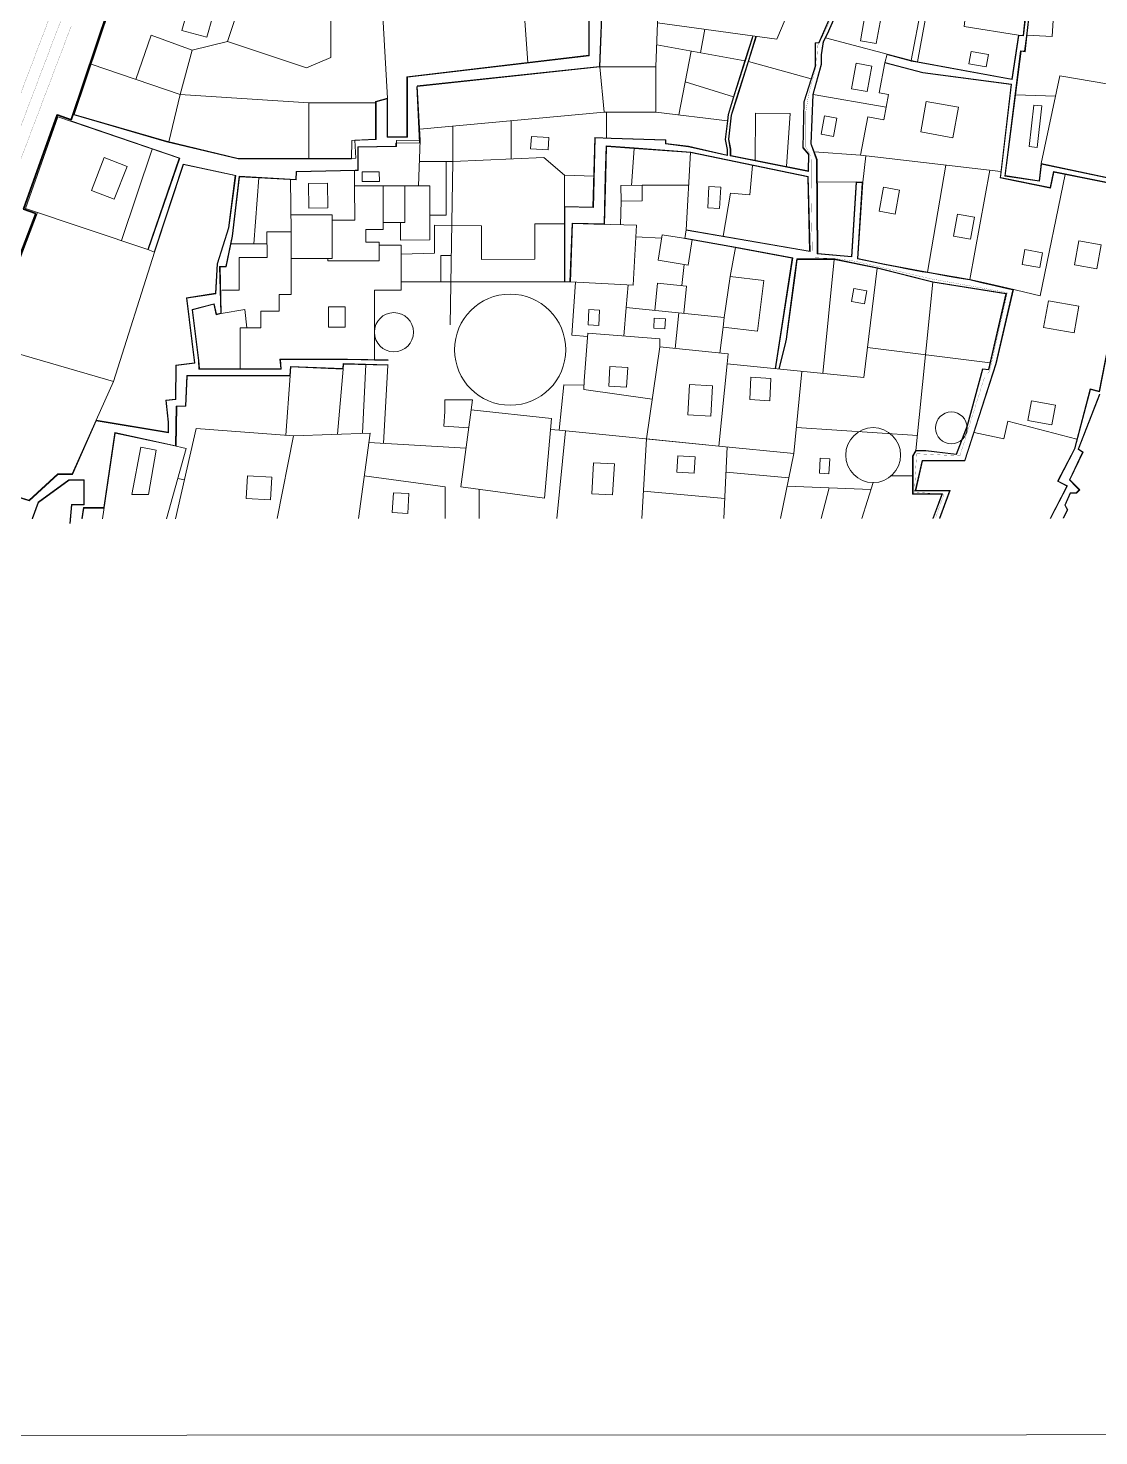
# Model space of a CAD drawing. Header units: millimetres. Extents: x 4203764 to 12476749, y 34048 to 3000914.
# Drawn here: x 11328355 to 11487697, y 1729084 to 1938705 of the extents above; entities that cross this region are included whole.
import ezdxf

# ---------------------------------------------------------------- set-up
doc = ezdxf.new("R2010")
doc.units = ezdxf.units.MM
doc.header["$MEASUREMENT"] = 0
for name, color, linetype, lineweight in [('2', 240, 'Continuous', 25), ('4', 1, 'Continuous', 35), ('building property', 253, 'Continuous', 15), ('FORMAT', 250, 'Continuous', 0), ('open space', 94, 'Continuous', 5), ('road netwrk', 1, 'Continuous', 35), ('streets', 254, 'Continuous', 9)]:
    doc.layers.add(name, color=color, linetype=linetype, lineweight=lineweight)

# ---------------------------------------------------------------- blocks, each defined once
blk = doc.blocks.new('EEEEEEEEE')
at = {"layer": 'FORMAT'}
blk.add_lwpolyline([(11101940, 671029), (12476749, 671572), (12476365, 1642602), (11101557, 1642059)], close=True, dxfattribs=at)

msp = doc.modelspace()

# ---------------------------------------------------------------- linework, layer by layer
at = {"layer": '2', "const_width": 23.31871}
for points in [[(11325861.69691, 2224275.72277), (11329815.64099, 2232671.9463), (11333554.61468, 2239845.26027), (11344907.50785, 2265191.15632), (11348906.49452, 2275003.1163), (11364601.20389, 2267799.68568), (11376598.18047, 2260576.56586), (11401575.62533, 2252766.47094), (11413485.82599, 2250948.54582), (11454173.30903, 2244682.48463), (11474850.58851, 2241732.01066), (11478700.47872, 2240985.39495), (11469436.26355, 2214954.17172), (11459276.46717, 2199611.39779), (11438902.45006, 2160677.57877), (11409235.0431, 2107087.82426), (11406354.28232, 2098756.38548), (11379397.00743, 2055194.93296), (11378089.5985, 2050244.66744), (11359581.53189, 2016696.39791), (11345991.60376, 1982566.97521), (11331505.81311, 1940216.73992), (11317216.34118, 1902504.60278)], [(11448329.8523, 1941274.08933), (11447007.14173, 1938351.88802), (11446286.74136, 1936902.52462), (11445833.84809, 1936062.52145), (11445687.71391, 1933329.54482), (11444514.01185, 1928823.72682), (11444090.86837, 1926296.93843), (11444097.94726, 1920991.90087), (11444871.12615, 1919628.40106), (11444902.49124, 1913803.31666), (11445063.38353, 1904530.87559), (11448472.7267, 1904391.21789), (11451439.27734, 1903993.72572), (11462757.519, 1901367.00503), (11474088.7957, 1899323.20758), (11471447.19865, 1887590.55232), (11470717.50349, 1886837.78376), (11467022.75739, 1875011.62725), (11460571.82519, 1875331.30432), (11460253.61261, 1869592.90801), (11464644.32209, 1869319.52536), (11463403.07151, 1865775.63581)], [(11334773.44344, 1939039.18417), (11320490.78164, 1901345.02001)]]:
    msp.add_lwpolyline(points, dxfattribs=at)
at = {"layer": '4', "const_width": 23.31871}
msp.add_lwpolyline([(11481294.00148, 2243093.91698), (11471001.10319, 2214172.22983), (11460773.56777, 2198727.16007), (11440431.50525, 2159854.40481), (11410827.02353, 2106378.31538), (11407932.35347, 2098006.64963), (11381009.78312, 2054501.2777), (11379713.66964, 2049593.78034), (11361154.51518, 2015952.90746), (11347620.71037, 1981964.43153), (11333139.62828, 1939627.96205), (11318853.56141, 1901924.81139), (11306890.0104, 1865642.43473)], dxfattribs=at)
at = {"layer": 'building property'}
for p, q in [((11456181.45486, 1934820.62737), (11455846.60963, 1933549.81832)), ((11459776.10286, 1933865.17145), (11460723.64656, 1933690.83477)), ((11474640.92158, 1930328.83588), (11473049.02182, 1916655.75648)), ((11391160.56706, 1894546.91037), (11391552.05519, 1918869.0314)), ((11391552.05519, 1918869.0314), (11405114.45717, 1919446.4636)), ((11405114.45717, 1919446.4636), (11408161.09235, 1916793.45256)), ((11478824.0214, 1915983.3973), (11479121.73554, 1918540.51123)), ((11479121.73554, 1918540.51123), (11497844.61267, 1914573.71498)), ((11408161.09235, 1916793.45256), (11408167.36012, 1900932.65878)), ((11329756.68087, 1911247.1608), (11316214.71296, 1875780.27432)), ((11341029.4212, 1886066.09328), (11347173.04329, 1905342.42789)), ((11409048.16501, 1900933.00685), (11391263.24435, 1900925.97872)), ((11487828.36155, 1884135.79102), (11484691.56513, 1876030.60361)), ((11334893.83819, 1872315.31608), (11338461.68216, 1880311.39851)), ((11338461.68216, 1880311.39851), (11349198.03857, 1878528.88962)), ((11341280.25942, 1878417.15124), (11339423.86963, 1865655.29125)), ((11349741.77992, 1876588.21057), (11341280.25942, 1878417.15124)), ((11485351.38016, 1875583.88797), (11483398.25416, 1871439.1061)), ((11484691.56513, 1876030.60361), (11485351.38016, 1875583.88797)), ((11328502.12476, 1868401.71985), (11332762.74765, 1872314.47393)), ((11332762.74765, 1872314.47393), (11334893.83819, 1872315.31608)), ((11317557.39148, 1871733.30538), (11328502.12476, 1868401.71985)), ((11483398.25416, 1871439.1061), (11484333.60245, 1870505.82156)), ((11484333.60245, 1870505.82156), (11484877.12837, 1869963.49488)), ((11484877.12837, 1869963.49488), (11484360.03995, 1869445.26303)), ((11483474.85307, 1869444.91323), (11482692.21576, 1867653.76035)), ((11484360.03995, 1869445.26303), (11483474.85307, 1869444.91323)), ((11482692.21576, 1867653.76035), (11483071.5166, 1866997.82827))]:
    msp.add_line(p, q, dxfattribs=at)
for points in [[(11349708.41399, 1968992.57364), (11335213.97267, 1925829.02272), (11348951.54975, 1921860.64734), (11359613.7405, 1919315.03264), (11364609.71693, 1919317.00692), (11377099.65801, 1919321.94261), (11376970.81414, 1922022.57128), (11380067.95491, 1922170.33228), (11380065.73488, 1927788.1747), (11381845.12892, 1928285.80914), (11381847.40685, 1922521.42966), (11384733.67107, 1922522.57024), (11384730.13635, 1931467.30068), (11411800.05567, 1934658.34945), (11411797.0708, 1942211.67751)], [(11432908.9601, 1920664.64721), (11432909.32443, 1919742.71563), (11444450.71284, 1917442.43468), (11444474.09052, 1919905.61335), (11443622.4363, 1920897.02558), (11443800.67949, 1927731.9837), (11444889.51541, 1931168.065), (11445489.39356, 1933038.51604), (11445488.01437, 1936528.60099), (11446048.97062, 1936569.74517), (11450917.10076, 1947855.76761), (11451288.35664, 1947839.11633), (11457301.31237, 1962142.03437), (11457006.11626, 1962266.135), (11459176.49989, 1968181.62277)], [(11460855.92622, 1967861.08561), (11466459.03671, 1967665.78309), (11466223.68193, 1966393.86876), (11469808.87477, 1965924.24336), (11469904.6505, 1966655.41011), (11479573.72203, 1964844.69396), (11478197.83109, 1958120.23283), (11477446.46504, 1958119.93591), (11477383.41727, 1951175.23153), (11477243.8663, 1949567.74436), (11475876.32388, 1940539.54838), (11476753.90087, 1940468.55671), (11476446.91822, 1937606.55369), (11475754.21637, 1937680.85391), (11474733.33262, 1931120.22997), (11460724.89397, 1933697.61463)], [(11478824.0214, 1915983.3973), (11473781.61408, 1916747.0297), (11476114.16233, 1935270.35384), (11476711.63154, 1935195.11757), (11476981.20884, 1937518.74684), (11478393.79277, 1949600.09252), (11477964.94689, 1949732.16204), (11477963.26328, 1953992.58513), (11478289.36313, 1953965.50923), (11478601.60951, 1957726.17801), (11479246.43581, 1957726.43283), (11480371.63937, 1964621.80922), (11490134.69873, 1962368.65055)], [(11402713.49066, 1933587.20949), (11400545.45661, 1964027.34998), (11390029.89066, 1963585.65619), (11390260.36463, 1958098.67801), (11386417.27125, 1958097.15932), (11386418.7771, 1954286.55151), (11390581.30107, 1954178.81231), (11390582.56649, 1950976.64125)], [(11381845.12892, 1928285.80914), (11380068.34457, 1959635.22576)], [(11423601.5234, 1950878.15324), (11443179.90164, 1948306.48036), (11442675.10724, 1943921.21901), (11439753.85849, 1937088.84954), (11422030.93282, 1939513.80125), (11422138.58961, 1941184.15751)], [(11463952.40653, 1951239.58745), (11460724.89397, 1933697.61463)], [(11487642.47313, 1948809.25213), (11487645.83878, 1940292.36788), (11480927.05911, 1940664.44296), (11480750.42239, 1937474.80922), (11477000.35319, 1937682.48194)], [(11358005.49359, 1936705.77891), (11358801.80828, 1939099.436), (11361427.42297, 1946991.8199)], [(11380949.25053, 1944092.60344), (11373412.46737, 1944089.62511), (11373416.31602, 1934350.49733), (11369757.71987, 1932796.08338), (11358005.49359, 1936705.77891), (11352742.76052, 1935407.74514), (11350963.10011, 1928824.15898)], [(11413821.7651, 1942975.52677), (11413443.66575, 1932940.42832), (11386271.24442, 1930037.09977)], [(11461306.42161, 1941946.55322), (11459776.10286, 1933865.17145), (11447025.94929, 1937254.15688)], [(11462204.27872, 1941738.27338), (11467881.20072, 1941180.79986), (11467661.08536, 1938939.29838), (11475754.07824, 1937679.96618)], [(11422030.93282, 1939513.80125), (11421767.47471, 1932943.71767), (11413443.66575, 1932940.42832)], [(11448415.35293, 1940306.76225), (11447306.32675, 1937833.58332), (11446745.57184, 1936674.73044), (11446416.71196, 1934723.07148), (11446417.26945, 1933312.32087), (11445203.3747, 1928824.68815), (11444889.60932, 1921487.17081), (11445757.39003, 1919124.70826), (11445856.91873, 1905169.71811), (11450892.73175, 1904718.35561), (11451580.91783, 1915810.57815), (11452551.85101, 1915750.33931), (11451848.6844, 1904416.65972), (11455282.99718, 1903653.30572)], [(11352742.76052, 1935407.74514), (11346647.04555, 1937662.84262), (11344394.44901, 1931067.71098)], [(11436187.72138, 1937576.78875), (11435032.94182, 1933905.29881), (11433338.6555, 1928472.70997), (11432523.98812, 1925835.95014), (11432413.42899, 1924913.28648), (11432081.31347, 1922141.63907), (11432373.57832, 1920613.79339), (11432373.89759, 1919805.86936), (11426640.22673, 1921111.9338), (11423259.49914, 1921529.6671), (11423259.28227, 1922078.46593), (11415105.53587, 1922337.12664), (11412674.67609, 1922421.28387), (11412414.39696, 1912038.59944), (11408162.92923, 1912145.17769)], [(11429068.31723, 1938550.9062), (11428429.32956, 1935040.20281)], [(11432908.9601, 1920664.64721), (11432622.80917, 1922160.53175), (11433049.82569, 1925724.16896), (11434650.15083, 1930903.7958), (11436725.82416, 1937503.16246)], [(11436725.82416, 1937503.16246), (11435543.87063, 1933745.27598), (11433849.98826, 1928313.98238), (11433049.82569, 1925724.16896), (11432945.02801, 1924849.58708), (11432622.80917, 1922160.53175), (11432908.9601, 1920664.64721), (11432909.32443, 1919742.71563)], [(11421899.20377, 1936228.75946), (11435013.16037, 1933841.87124)], [(11427049.38904, 1935291.36757), (11425176.79366, 1925780.42381)], [(11337736.74395, 1933341.67976), (11350963.10011, 1928824.15898)], [(11413443.66575, 1932940.42832), (11414090.29629, 1926185.59425), (11386629.43823, 1923638.1861)], [(11414090.29629, 1926185.59425), (11421770.14415, 1926188.62912), (11421767.47471, 1932943.71767)], [(11444889.51541, 1931168.065), (11435543.87063, 1933745.27598)], [(11455843.99542, 1933550.50714), (11455004.35084, 1929096.32108), (11456410.96966, 1928831.1638), (11455697.64388, 1925047.07966), (11453306.61626, 1925497.80474), (11452231.92528, 1919796.73351), (11473131.42055, 1917363.49221)], [(11455843.99542, 1933550.50714), (11461503.49264, 1932059.2873), (11474640.92158, 1930328.83588)], [(11426147.38603, 1930710.07897), (11433343.06925, 1928486.86229)], [(11479121.73554, 1918540.51123), (11481890.8247, 1931609.7141), (11493857.64773, 1929579.30087), (11493158.34442, 1925827.34378), (11495278.56763, 1925432.16892), (11493186.94517, 1915560.38918)], [(11350963.10011, 1928824.15898), (11349281.7298, 1921781.81634)], [(11350963.10011, 1928824.15898), (11370121.76907, 1927566.88768), (11370125.02834, 1919319.18642)], [(11357826.60673, 1903165.53763), (11358766.58552, 1907704.5348), (11359786.73435, 1916577.74518), (11368228.17164, 1916113.06922), (11368294.63317, 1917320.42853), (11377026.78058, 1917500.7158), (11377462.13364, 1917509.70427), (11377460.76446, 1920974.46163), (11383158.65896, 1921077.60101), (11383158.30467, 1921974.13608), (11386718.54178, 1922046.40547), (11386271.24442, 1930037.09977)], [(11445203.3747, 1928824.68815), (11456054.30677, 1926939.12173)], [(11475297.40797, 1928784.3119), (11481244.00134, 1928556.9176)], [(11370121.76907, 1927566.88768), (11380065.82078, 1927570.81731)], [(11332786.4919, 1925515.78538), (11350830.37942, 1919323.87024), (11346167.47445, 1905735.67807), (11327942.04409, 1911856.59747), (11332786.4919, 1925515.78538)], [(11400234.74439, 1919238.70517), (11400232.50717, 1924900.07561)], [(11414414.02369, 1922361.06703), (11414412.51229, 1926185.72158)], [(11421770.14415, 1926188.62912), (11432413.42899, 1924913.28648)], [(11436566.02086, 1919013.90997), (11436612.07187, 1926054.18443), (11441775.9553, 1926020.40705), (11441204.18983, 1918089.48985)], [(11391552.05519, 1918869.0314), (11391549.99017, 1924094.6414)], [(11346804.40494, 1920705.418), (11342221.91933, 1907060.77297)], [(11386718.54178, 1922046.40547), (11386427.87904, 1915231.95362)], [(11444372.58101, 1916547.91229), (11426959.98554, 1920190.06723), (11418541.07658, 1920800.95257), (11414414.52188, 1921100.37994), (11414302.69375, 1916639.49135), (11414123.2963, 1909483.22359), (11409360.89174, 1909602.61029), (11409048.16501, 1900933.00685)], [(11414123.2963, 1909483.22359), (11414414.52188, 1921100.37994), (11426959.98554, 1920190.06723)], [(11418141.60972, 1915295.70476), (11418541.07658, 1920800.95257)], [(11426949.50962, 1920192.25845), (11426280.39231, 1908678.92496), (11444652.04351, 1905514.4751), (11444372.58101, 1916547.91229), (11426949.50962, 1920192.25845)], [(11452231.92528, 1919796.73351), (11445323.49967, 1920305.93954)], [(11346167.47445, 1905735.67807), (11347173.04329, 1905342.42789), (11351478.3672, 1918397.66672), (11359174.0908, 1916740.54063), (11358168.26637, 1908967.58461), (11356486.23447, 1903622.61832), (11356213.52183, 1899216.80331), (11351903.44642, 1898540.89375), (11353098.4786, 1888887.85184), (11350340.55768, 1888543.46914), (11350286.77029, 1883456.60546), (11348837.89666, 1883295.70127), (11349198.73091, 1880046.54258), (11349199.33125, 1878527.36524), (11338462.42423, 1880309.96554), (11334905.01583, 1872323.26413), (11332786.53325, 1872313.19068)], [(11391552.05519, 1918869.0314), (11386582.93073, 1918867.06774)], [(11390557.26093, 1918868.63829), (11390559.85734, 1912298.34289), (11390560.41923, 1910876.44999), (11388113.47323, 1910875.48302)], [(11436145.48202, 1918268.75679), (11435751.23373, 1913885.81179), (11432879.87053, 1914144.09247), (11431775.48262, 1907732.41571)], [(11452553.73164, 1915780.65132), (11453010.75043, 1919706.05814)], [(11455282.99718, 1903653.30572), (11461635.32235, 1902454.66818), (11462186.49366, 1902359.47024), (11464940.35719, 1918317.14364)], [(11362662.89611, 1916419.42105), (11361930.59096, 1906582.02966)], [(11367503.68537, 1908373.35101), (11367382.307, 1916159.63155)], [(11376945.32664, 1915228.20637), (11376944.42927, 1917499.01554)], [(11408161.09235, 1916793.45256), (11412530.84826, 1916683.909)], [(11426300.72422, 1908675.42286), (11444652.04351, 1905514.4751), (11444372.58101, 1916547.91229)], [(11462186.49366, 1902359.47024), (11468516.22673, 1901266.20292), (11471453.17526, 1917558.88333)], [(11473049.02182, 1916655.75648), (11473019.33114, 1916400.73854)], [(11473720.18903, 1916259.23865), (11473019.33114, 1916400.73854)], [(11480464.42512, 1865711.02674), (11482956.98651, 1870513.7015), (11481555.51962, 1871241.05499), (11484057.18394, 1876061.26932), (11486411.3219, 1884978.5814), (11487753.80571, 1884624.17056), (11490782.37707, 1900130.61457), (11491409.36018, 1899993.92814), (11492707.38494, 1904108.77717), (11491822.33726, 1904550.23833), (11494395.57188, 1914558.53182), (11480998.73854, 1917263.28904), (11480518.89857, 1914886.61138), (11473720.18903, 1916259.23865)], [(11478978.44233, 1898839.94706), (11482710.17614, 1916917.75789)], [(11373610.93023, 1910102.27126), (11376947.35175, 1910103.58973), (11376945.32664, 1915228.20637), (11381191.10621, 1915229.88419), (11381193.68495, 1908704.29416), (11378609.29481, 1908703.27288), (11378610.03784, 1906823.01888), (11380603.71269, 1906823.80673), (11380604.80901, 1904049.52524), (11372939.63751, 1904046.49617), (11372939.50096, 1904392.03802)], [(11381191.10621, 1915229.88419), (11386427.87904, 1915231.95362)], [(11381193.26318, 1909771.58331), (11384424.26367, 1909772.86012), (11384422.10669, 1915231.161)], [(11386427.91601, 1915232.82037), (11388111.75106, 1915233.48578), (11388114.94197, 1907158.77885), (11383748.84427, 1907157.05349), (11383747.81068, 1909772.5928)], [(11419717.33458, 1915318.95702), (11426666.44887, 1915321.70313)], [(11451580.91783, 1915810.57815), (11445781.32182, 1915769.21472)], [(11416600.52898, 1912924.74066), (11416512.75343, 1909423.3233)], [(11367463.86995, 1910927.46352), (11373610.60318, 1910929.89255), (11373613.18666, 1904392.30424), (11367505.25953, 1904389.89055)], [(11357188.11833, 1899682.08363), (11359768.51658, 1899683.10334), (11359766.60103, 1904530.45102), (11363900.26207, 1904532.08453), (11363898.74466, 1908371.92644), (11367503.68537, 1908373.35101), (11367507.371, 1899046.73621), (11365687.6535, 1899046.0171), (11365688.63018, 1896574.51273), (11362971.807, 1896563.01467)], [(11383848.09505, 1905046.31109), (11388828.95984, 1905179.02172), (11388827.30652, 1909362.80686), (11391398.37717, 1909321.42298)], [(11408163.95491, 1909549.66006), (11403762.45844, 1909547.9207), (11403764.53974, 1904281.10566), (11395834.19901, 1904277.9718), (11395832.23417, 1909250.05575), (11391398.37717, 1909321.42298)], [(11409360.89174, 1909602.61029), (11418885.70087, 1909363.83688), (11418403.68458, 1900428.33324), (11409048.16501, 1900933.00685), (11409360.89174, 1909602.61029)], [(11418791.51505, 1907617.8426), (11422622.18447, 1907438.31136)], [(11426280.39231, 1908678.92496), (11426075.60918, 1907383.51528)], [(11358533.84848, 1906580.68736), (11363899.45168, 1906582.80771)], [(11379893.71789, 1889337.63467), (11379889.63673, 1899665.12655), (11383850.22094, 1899666.69167), (11383847.56991, 1906375.21124), (11380603.89047, 1906373.92942)], [(11426075.60918, 1907383.51528), (11433636.3448, 1906022.41513), (11442076.53454, 1904468.46601), (11439526.31654, 1887981.63161)], [(11427168.38681, 1907210.76497), (11442076.53454, 1904468.46601), (11441219.56357, 1898928.25788), (11440519.69421, 1894403.69165), (11439526.31654, 1887981.63161)], [(11431288.54153, 1890331.00094), (11431768.9714, 1894198.44332), (11436886.34586, 1893562.74165), (11437825.81473, 1901125.43056), (11432848.58177, 1901743.72327), (11433636.3448, 1906022.41513)], [(11389749.2161, 1900925.38042), (11389747.65975, 1904863.77781), (11391326.21807, 1904838.36938)], [(11425987.5085, 1903527.57831), (11425661.73909, 1900371.56123)], [(11440141.38825, 1887920.1522), (11441222.14428, 1892381.90061), (11442021.87333, 1898372.01737), (11442021.87333, 1898372.01737), (11442809.70627, 1904273.03019), (11448309.30751, 1904275.20349), (11454731.41015, 1902958.82133)], [(11440141.38825, 1887920.1522), (11441110.43781, 1891920.73624), (11441222.14428, 1892381.90061), (11441325.13498, 1893153.31974), (11442487.47278, 1901859.44241), (11442809.70627, 1904273.03019), (11448309.30751, 1904275.20349), (11454731.41015, 1902958.82133), (11462991.73963, 1900888.74977), (11473874.08613, 1899143.83818), (11471282.57084, 1887887.00945), (11470391.8121, 1887997.99054), (11468086.06544, 1879526.43594), (11466482.74387, 1875268.91502), (11461952.54319, 1875807.99308), (11460475.37078, 1875807.40934), (11459983.31029, 1874971.32623), (11459985.54482, 1869316.77771), (11464318.57967, 1869318.49001), (11462990.55259, 1865704.12153)], [(11448309.30751, 1904275.20349), (11446609.9137, 1887273.59162)], [(11451848.6844, 1904416.65972), (11454407.01467, 1903848.01273), (11455804.29692, 1903554.94026), (11457663.30829, 1903204.15834), (11459333.63794, 1902888.97928), (11461416.16404, 1902496.02176), (11462186.49366, 1902359.47024), (11463334.12117, 1902161.25277), (11465158.65804, 1901846.11997), (11466561.89826, 1901603.75325), (11467535.295, 1901435.62881), (11468516.22673, 1901266.20292), (11470511.45675, 1900813.7278), (11472263.68163, 1900410.33554), (11474192.59899, 1899966.26563), (11478978.44233, 1898839.94706)], [(11357826.60673, 1903165.53763), (11356913.17017, 1903165.17667), (11357066.82375, 1896198.83401), (11356357.24296, 1896031.81451), (11355989.72004, 1897593.23213), (11352808.75096, 1896780.7413), (11353755.24604, 1889200.92221), (11353833.79074, 1887995.43429), (11365944.71554, 1888000.2202), (11365819.73466, 1889408.35893), (11375898.35198, 1889412.34173), (11381912.94731, 1889299.87826)], [(11454731.41015, 1902958.82133), (11452701.30229, 1886664.72769), (11432368.33516, 1888697.10667), (11432519.35383, 1890207.97526), (11422342.83571, 1891225.16775)], [(11432848.58177, 1901743.72327), (11431946.89622, 1895630.73135)], [(11391263.24435, 1900925.97872), (11383849.72446, 1900923.04909)], [(11409835.4646, 1900890.53681), (11409289.21511, 1892985.16357), (11411602.95842, 1892804.47373)], [(11417372.21546, 1897103.96088), (11417663.95073, 1900468.2374)], [(11421604.08759, 1896676.19721), (11422024.28534, 1900747.02534), (11426330.73838, 1900302.506), (11425911.4822, 1896240.79961)], [(11474494.74587, 1899896.70623), (11474980.09217, 1899784.97118), (11472437.85934, 1888742.2119), (11467776.82357, 1874287.2116), (11461466.8766, 1874284.71808), (11460445.38731, 1869856.55211), (11465561.56373, 1869858.57389), (11464028.35275, 1865704.53164)], [(11462991.73963, 1900888.74977), (11460475.37078, 1875807.40934)], [(11474798.3734, 1898995.63488), (11474980.09217, 1899784.97118)], [(11373074.33537, 1897181.36106), (11375541.40618, 1897182.33598), (11375542.58469, 1894200.0918), (11373075.51388, 1894199.11687), (11373074.33537, 1897181.36106)], [(11417002.89511, 1892844.97709), (11417372.21546, 1897103.96088), (11431946.89622, 1895630.73135), (11431768.9714, 1894198.44332)], [(11357066.82375, 1896198.83401), (11360578.05195, 1896797.24876), (11360916.24187, 1894055.372)], [(11359889.25314, 1887997.82725), (11359886.85952, 1894054.96521), (11362972.79763, 1894056.1847), (11362971.807, 1896563.01467)], [(11424635.3751, 1890996.01729), (11425173.06988, 1896315.43939)], [(11422342.83571, 1891225.16775), (11422366.95494, 1892426.07533), (11411638.83528, 1893263.87885), (11411085.32282, 1886176.12165), (11411060.84715, 1884899.16269), (11421231.33643, 1883445.98969)], [(11338461.68216, 1880311.39851), (11341029.4212, 1886066.09328), (11322242.72643, 1891567.85193)], [(11432368.33516, 1888697.10667), (11431144.98087, 1876458.03953), (11420386.53753, 1877533.39828), (11422342.83571, 1891225.16775)], [(11471506.17671, 1888858.29177), (11453257.87188, 1891131.87801)], [(11472437.85934, 1888742.2119), (11467776.82357, 1874287.2116), (11461466.8766, 1874284.71808), (11460445.38731, 1869856.55211), (11465561.56373, 1869858.57389), (11464028.35275, 1865704.53164)], [(11351811.54307, 1882416.77858), (11352007.16008, 1886900.991), (11367353.71401, 1886907.05555), (11367438.12631, 1888252.76155), (11375255.41866, 1887945.15645), (11375284.46975, 1888683.44353), (11381905.61988, 1888530.3331)], [(11367353.71401, 1886907.05555), (11366692.44609, 1878096.21531)], [(11375255.41866, 1887945.15645), (11374386.41193, 1878241.58512)], [(11378595.04481, 1888606.88832), (11378091.29862, 1878371.60218)], [(11381905.61988, 1888530.3331), (11381219.33145, 1876875.67778)], [(11431144.98087, 1876458.03953), (11442294.83303, 1875343.55757), (11443518.18733, 1887582.62471)], [(11411073.08498, 1885537.64217), (11408076.0016, 1885595.08774), (11407395.03674, 1878831.96198), (11431144.98087, 1876458.03953)], [(11351811.54307, 1882416.77858), (11350462.86354, 1882378.89596), (11350360.6388, 1876454.44547)], [(11394290.98749, 1881883.63325), (11394489.85078, 1883351.21593), (11390354.04824, 1883349.58157), (11390354.7366, 1881607.66851), (11390228.04804, 1879417.56425), (11393927.82519, 1879203.54729)], [(11394290.98749, 1881883.63325), (11392737.58398, 1870419.737), (11405209.13453, 1868729.79232), (11406254.35134, 1880564.12807)], [(11406254.35134, 1880564.12807), (11394290.98749, 1881883.63325)], [(11349197.43886, 1880046.4708), (11349198.03857, 1878528.88962)], [(11350287.36259, 1865659.58421), (11353366.2757, 1879096.36612), (11367824.02338, 1878011.2886), (11365387.21819, 1865665.55127)], [(11367824.02338, 1878011.2886), (11379243.44367, 1878412.03487), (11377493.12493, 1865670.33521)], [(11407395.03674, 1878831.96198), (11406112.76821, 1878961.0709)], [(11407025.55119, 1865682.00564), (11408330.60605, 1878738.44728)], [(11442681.60223, 1879212.99607), (11460701.7604, 1878063.89697)], [(11469138.57078, 1878510.31935), (11473573.87861, 1877525.17784), (11474168.70586, 1880203.21136), (11484435.13243, 1877492.91208)], [(11345129.46941, 1876291.2501), (11343802.00907, 1869282.54609), (11346282.69223, 1869283.52639), (11347407.6677, 1875859.75551), (11345129.46941, 1876291.2501)], [(11349741.77992, 1876588.21057), (11351876.8452, 1876126.7205), (11348938.01051, 1865659.05098)], [(11379049.94359, 1877003.42293), (11393514.28573, 1876151.68512)], [(11419675.34861, 1865687.00451), (11420386.53753, 1877533.39828)], [(11431907.56437, 1865691.83835), (11432383.51436, 1876334.24209)], [(11442294.83303, 1875343.55757), (11440333.39755, 1865695.16802)], [(11340330.54796, 1872317.46453), (11340392.97886, 1872317.4892)], [(11378368.2843, 1872041.18504), (11390405.643, 1870403.29592), (11390407.51132, 1865675.43863)], [(11432215.50781, 1872577.55849), (11441558.24835, 1871720.26431)], [(11459984.46397, 1872051.91404), (11456808.90057, 1872050.65914)], [(11328985.62833, 1865651.16633), (11329884.55419, 1868087.56878), (11334432.71241, 1871384.31677), (11336632.45395, 1871385.18605), (11336633.8744, 1867790.69666), (11334784.09231, 1867789.96568), (11334535.24218, 1864944.22245)], [(11350622.39581, 1871658.56799), (11351610.11317, 1871432.24178)], [(11395476.48899, 1870048.60448), (11395478.21635, 1865677.44244)], [(11441314.11529, 1870519.36279), (11453784.55316, 1869995.93464)], [(11447549.33423, 1870257.64872), (11446354.05797, 1865697.54722)], [(11454115.66476, 1871036.8434), (11452418.00449, 1865699.94354)], [(11419920.52824, 1869771.00292), (11432040.93355, 1868674.01858)], [(11336384.74404, 1865654.09027), (11336634.09141, 1867241.5383), (11339654.78494, 1867242.732)], [(11483071.5166, 1866997.82827), (11482460.81953, 1865711.81566)]]:
    msp.add_lwpolyline(points, dxfattribs=at)
for points in [[(11352048.67402, 1941351.13358), (11355768.91568, 1940358.55506), (11354963.30678, 1937339.08637), (11351243.06513, 1938331.6649)], [(11452946.45104, 1940817.96095), (11455298.30665, 1940388.96566), (11454571.67037, 1936405.37038), (11452219.81476, 1936834.36567)], [(11468700.21135, 1935232.2069), (11471275.26965, 1934762.49784), (11470940.29614, 1932926.09235), (11468365.23785, 1933395.80141)], [(11451572.62637, 1933487.79566), (11453906.35019, 1933062.10774), (11453212.43076, 1929257.87413), (11450878.70694, 1929683.56206)], [(11462022.46649, 1927786.63541), (11466796.09874, 1926915.89072), (11465967.65418, 1922374.15797), (11461194.02193, 1923244.90265)], [(11478028.89965, 1927260.46344), (11479209.96159, 1927126.14918), (11478505.60388, 1920932.53958), (11477324.54194, 1921066.85383)], [(11446876.67797, 1925630.12499), (11448721.45217, 1925293.62498), (11448227.51983, 1922585.76881), (11446382.74563, 1922922.26883)], [(11403239.77409, 1922556.88063), (11403136.58315, 1920740.99824), (11405760.57729, 1920591.88483), (11405863.76823, 1922407.76721)], [(11339676.48341, 1919439.62959), (11343067.02376, 1918116.31252), (11341154.90169, 1913217.16386), (11337764.36134, 1914540.48093)], [(11378055.9236, 1917295.40183), (11378077.23562, 1915851.16046), (11380625.94061, 1915888.77055), (11380604.62859, 1917333.01192)], [(11370064.01607, 1915579.02388), (11370118.10776, 1911913.41824), (11372960.20644, 1911955.35781), (11372906.11475, 1915620.96345)], [(11416565.88485, 1915272.4525), (11416600.52898, 1912924.74066), (11419751.97871, 1912971.24518), (11419717.33458, 1915318.95702)], [(11429665.94914, 1915114.38682), (11429487.37682, 1911971.99535), (11431243.16229, 1911872.21953), (11431421.73461, 1915014.611)], [(11455666.64636, 1915020.65588), (11458047.24786, 1914586.41713), (11457393.36946, 1911001.69808), (11455012.76795, 1911435.93683)], [(11466667.11129, 1911001.63211), (11469180.21847, 1910543.22338), (11468586.62042, 1907288.97578), (11466073.51324, 1907747.38451)], [(11422697.93178, 1907917.47095), (11427168.38681, 1907210.76497), (11426571.53991, 1903435.25247), (11422101.08488, 1904141.95845)], [(11476670.33858, 1905726.67154), (11479323.94688, 1905242.6344), (11478923.50739, 1903047.32858), (11476269.89909, 1903531.36572)], [(11484714.25091, 1907048.24343), (11488053.3179, 1906439.17371), (11487399.50595, 1902854.81902), (11484060.43896, 1903463.88874)], [(11451245.09621, 1899936.39144), (11453175.49489, 1899584.27291), (11452820.21582, 1897636.54746), (11450889.81715, 1897988.66599)], [(11480190.00854, 1898111.68264), (11484739.89081, 1897281.75156), (11484016.31712, 1893314.94615), (11479466.43485, 1894144.87724)], [(11411818.13872, 1896806.38712), (11411687.26365, 1894503.33878), (11413274.53135, 1894413.1393), (11413405.40642, 1896716.18764)], [(11421541.50827, 1895494.16827), (11421458.13419, 1894027.00916), (11423105.73875, 1893933.38092), (11423189.11284, 1895400.54004)], [(11414946.15059, 1888336.21434), (11414779.45457, 1885402.81372), (11417418.32739, 1885252.85479), (11417585.02341, 1888186.25542)], [(11435924.79169, 1886708.5275), (11435736.41765, 1883393.6523), (11438718.46167, 1883224.19203), (11438906.83571, 1886539.06723)], [(11426764.61845, 1885628.562), (11426508.86658, 1881128.01839), (11429951.52414, 1880932.38288), (11430207.27602, 1885432.9265)], [(11477674.83434, 1883204.32608), (11481239.23274, 1882554.1543), (11480705.02437, 1879625.49526), (11477140.62598, 1880275.66704)], [(11425057.86098, 1875037.97536), (11424917.24111, 1872563.44474), (11427464.15533, 1872418.71153), (11427604.7752, 1874893.24216)], [(11446236.88136, 1874668.79157), (11446109.82373, 1872432.91989), (11447532.97749, 1872352.04649), (11447660.03511, 1874587.91817)], [(11361013.80366, 1872057.28818), (11360820.5595, 1868656.71191), (11364437.67381, 1868451.16257), (11364630.91797, 1871851.73884)], [(11412485.33317, 1873995.83855), (11412222.45074, 1869369.81648), (11415329.80921, 1869193.23498), (11415592.69163, 1873819.25704)], [(11382712.03376, 1869529.02866), (11382543.8175, 1866568.87589), (11384841.71484, 1866438.29353), (11385009.9311, 1869398.44631)]]:
    msp.add_lwpolyline(points, close=True, dxfattribs=at)
at = {"layer": 'open space'}
for centre, radius in [((11400084.15164, 1890821.42934), 8272.28801), ((11382785.89311, 1893429.59759), 2911.64524), ((11465746.23505, 1879182.54729), 2364.96631), ((11454114.04908, 1875125.37938), 4088.5363)]:
    msp.add_circle(centre, radius, dxfattribs=at)
at = {"layer": 'road netwrk'}
msp.add_line((11329487.79539, 1911120.23781), (11315931.51265, 1875615.86027), dxfattribs=at)
msp.add_lwpolyline([(11329487.79539, 1911120.23781), (11327677.96474, 1911728.06035), (11332660.54367, 1925776.7166), (11334739.60616, 1925063.26843), (11349519.8799, 1969078.01061, 0.06254802), (11352061.95215, 1975049.54218), (11352727.63595, 1977386.2524), (11351365.44385, 1977774.31473), (11353639.88606, 1984214.99887), (11354678.13539, 1983878.83074), (11358188.00397, 1994718.99796), (11359287.2719, 2002631.11532), (11367626.68267, 2016957.54957), (11366363.21239, 2017814.20396), (11366970.24691, 2018824.03273)], format="xyb", dxfattribs=at)
at = {"layer": 'streets'}
for p, q in [((11459823.42939, 1933790.00686), (11456165.91745, 1934762.17199)), ((11459765.15805, 1933805.68487), (11460712.70174, 1933631.3482)), ((11479175.25754, 1918466.02246), (11496172.81692, 1914864.59718)), ((11487790.41839, 1884208.91307), (11484616.19798, 1876007.02559)), ((11485272.95328, 1875562.38148), (11483323.83078, 1871426.09554)), ((11484616.19798, 1876007.02559), (11485272.95328, 1875562.38148)), ((11328517.90836, 1868332.33944), (11332786.82086, 1872252.7063)), ((11317337.88015, 1871735.54894), (11328517.90836, 1868332.33944)), ((11483323.83078, 1871426.09554), (11484289.96769, 1870462.09031)), ((11484289.96769, 1870462.09031), (11484789.76236, 1869963.3984)), ((11484789.76236, 1869963.3984), (11484334.40094, 1869507.03004)), ((11483434.42237, 1869506.6744), (11482623.10071, 1867649.87417)), ((11484334.40094, 1869507.03004), (11483434.42237, 1869506.6744))]:
    msp.add_line(p, q, dxfattribs=at)
for points in [[(11442713.11759, 1944776.38104), (11445921.81725, 1953489.65723), (11447677.25256, 1955771.07159), (11448020.73764, 1958810.5444), (11452205.65775, 1967908.10814), (11455589.15382, 1966687.17071), (11456373.08381, 1968859.61951), (11459258.88034, 1968226.80286), (11457084.42844, 1962300.2268), (11457382.20314, 1962175.04213), (11451328.61459, 1947775.47147), (11450956.9354, 1947792.14174), (11446090.85627, 1936510.87425), (11445549.8142, 1936471.19071), (11445551.17452, 1933028.864), (11444948.37406, 1931149.30104), (11443862.20802, 1927721.6452), (11443684.81319, 1920919.21846), (11444536.08529, 1919928.25105), (11444511.7794, 1917367.2715), (11432847.56731, 1919692.03208), (11432847.18297, 1920664.6228)], [(11479175.25754, 1918466.02246), (11478878.23985, 1915914.89045), (11473709.57004, 1916669.37208), (11476060.58758, 1935339.36525), (11476657.45523, 1935264.20473), (11476919.8433, 1937525.8662), (11478326.46135, 1949556.18791), (11477903.18777, 1949686.54136), (11477901.45961, 1954059.70637), (11478232.90957, 1954032.18625), (11478544.74726, 1957787.93268), (11479193.91911, 1957788.18922), (11480321.28729, 1964696.83064), (11490199.27835, 1962417.14756), (11489741.59805, 1954215.70119)], [(11334998.23622, 1925833.45276), (11334998.23622, 1925833.45276), (11348935.79573, 1921800.89519), (11359606.48004, 1919253.25263), (11364609.74134, 1919255.22979), (11376483.48558, 1919259.92198), (11376531.05126, 1921951.61384), (11380129.75532, 1922111.43331), (11380127.53054, 1927741.30925), (11381783.38395, 1928204.3937), (11381785.65413, 1922459.62812), (11384795.47261, 1922460.81752), (11384791.93519, 1931412.38075), (11411861.85452, 1934603.42951), (11411858.84908, 1942208.78603), (11411925.19485, 1942913.00016), (11413757.61556, 1942913.72428), (11413383.94522, 1932996.17606), (11386264.68099, 1930098.52726)], [(11448359.8561, 1940333.9847), (11447250.32584, 1937859.68166), (11446686.11961, 1936693.6963), (11446354.93278, 1934728.22774), (11446355.48907, 1933320.51668), (11445141.9474, 1928834.18922), (11444827.36078, 1921477.46706), (11445695.6912, 1919113.50795), (11445795.54316, 1905113.19445), (11450950.4585, 1904651.15674), (11451638.75097, 1915745.09414), (11452486.367, 1915692.50616), (11451783.75752, 1904367.8064), (11454393.97134, 1903787.62711), (11455792.22756, 1903494.35035), (11457651.85353, 1903143.45246), (11459322.18318, 1902828.27341), (11461405.04495, 1902435.25255), (11462175.84502, 1902298.61763), (11463323.60674, 1902100.37699), (11465148.14361, 1901785.24419), (11466551.38384, 1901542.87746), (11467524.78057, 1901374.75302), (11468504.12995, 1901205.60044), (11470497.69551, 1900753.50278), (11472249.82201, 1900350.13317), (11474178.73937, 1899906.06326), (11474906.03018, 1899738.62843), (11472378.25087, 1888758.65128), (11467731.8286, 1874348.97096), (11461417.72335, 1874346.47579), (11460367.72996, 1869794.74429), (11465472.89886, 1869796.76171), (11463970.39717, 1865725.9224)], [(11460713.71535, 1933636.8573), (11474784.61077, 1931047.98135), (11475806.20116, 1937613.14645), (11476501.7545, 1937538.54038), (11476822.08866, 1940525.01959)], [(11436249.81016, 1937568.2934), (11435091.89514, 1933886.83463), (11433397.65544, 1928454.39524), (11432584.66169, 1925823.05231), (11432474.76734, 1924905.93655), (11432143.79374, 1922143.81899), (11432435.35314, 1920619.66114), (11432435.70533, 1919728.43066), (11426629.5513, 1921051.00594), (11423197.74358, 1921475.05085), (11423197.52878, 1922018.61672), (11415103.48775, 1922275.3834), (11412734.8708, 1922357.38576), (11412474.60652, 1911975.29353), (11408224.7314, 1912081.83185), (11408225.70653, 1909614.22939), (11408229.13725, 1900932.68319)], [(11436663.73537, 1937511.6578), (11435484.9173, 1933763.74015), (11433790.98833, 1928332.2971), (11432989.15213, 1925737.06679), (11432883.68966, 1924856.93701), (11432560.32889, 1922158.35183), (11432847.18528, 1920658.77946), (11432847.54729, 1919742.69122)], [(11455859.73583, 1933610.24535), (11461515.44449, 1932120.02375), (11474709.32163, 1930382.13703), (11473087.26627, 1916450.04639), (11480470.56911, 1914959.3925), (11480950.40907, 1917336.07016), (11494471.61493, 1914606.20272), (11491894.60532, 1904583.22687), (11492782.1726, 1904140.50893), (11491451.3081, 1899921.55508), (11490830.90603, 1900056.8068), (11487801.79653, 1884547.60752), (11486455.28395, 1884903.08195), (11484115.16816, 1876038.88487), (11481638.80952, 1871267.42962), (11483040.27641, 1870540.07613), (11480519.25738, 1865682.5691)], [(11386209.56385, 1930033.64706), (11386602.11453, 1921643.86641), (11383096.69083, 1921560.89424), (11383096.85784, 1921138.26958), (11377398.96335, 1921035.1302), (11377400.33259, 1917570.2186), (11377025.50538, 1917562.47977), (11368236.09735, 1917381.01028), (11368169.8834, 1916178.14847), (11359732.00985, 1916642.62826), (11358705.52947, 1907714.34633), (11357776.30809, 1903227.2949), (11356850.01597, 1903226.92885), (11357003.95814, 1896247.50222), (11356403.2226, 1896106.10247), (11356035.42953, 1897668.66784), (11352740.70264, 1896827.12072), (11353693.71847, 1889195.08144), (11353775.90925, 1887933.63427), (11366012.21626, 1887938.46974), (11365887.23538, 1889346.60846), (11375897.78667, 1889350.56437), (11381912.35909, 1889238.10132)], [(11334692.81912, 1924926.92611), (11350908.86344, 1919362.25108), (11346226.49776, 1905717.34837)], [(11426290.23775, 1908614.54226), (11444715.70598, 1905440.82261), (11444433.09999, 1916598.36775), (11426968.58341, 1920251.38291), (11418545.54745, 1920862.56771), (11414354.38746, 1921166.68291), (11414240.93602, 1916641.03953), (11414063.08675, 1909546.5295), (11409301.35736, 1909665.89928), (11408986.42802, 1900935.2338)], [(11347116.62963, 1905364.48971), (11351437.9518, 1918468.24083), (11359241.21598, 1916787.95794), (11358227.5657, 1908954.52422), (11356546.1476, 1903611.50839), (11356270.88983, 1899164.57552), (11351970.66765, 1898490.21115), (11353165.9288, 1888835.31958), (11350400.48072, 1888489.99696), (11350346.6856, 1883402.40243), (11348904.68825, 1883242.2619), (11349259.21464, 1880049.90278), (11349259.84451, 1878456.00549), (11338498.6493, 1880242.63825), (11334944.3716, 1872262.96553), (11332786.82086, 1872252.7063)], [(11426086.55449, 1907444.31507), (11433647.41048, 1906083.19325), (11442146.76276, 1904518.35153), (11439587.36762, 1887972.1881)], [(11440081.34742, 1887934.69571), (11441050.39698, 1891935.27975), (11441161.33976, 1892393.29129), (11441263.90116, 1893161.49495), (11442426.23896, 1901867.61762), (11442755.62589, 1904334.78596), (11448315.56173, 1904336.9831), (11454745.12769, 1903019.07114), (11463004.1618, 1900949.3242), (11473949.1135, 1899194.37428), (11471330.26383, 1887818.81253), (11470437.3482, 1887930.06235), (11468144.90761, 1879507.39565), (11466523.50137, 1875201.85204), (11461948.89265, 1875746.2145), (11460510.70319, 1875745.64616), (11460045.09408, 1874954.50783), (11460047.29754, 1869378.57925), (11464407.10655, 1869380.30213), (11463048.53936, 1865682.81545)], [(11351749.82463, 1882419.47096), (11351948.01811, 1886962.74477), (11367295.68913, 1886968.80976), (11367380.24872, 1888316.86394), (11375196.1183, 1888009.31483), (11375225.13034, 1888746.60937), (11381907.04806, 1888592.09373)], [(11351809.80851, 1882478.53136), (11350402.11413, 1882438.99109), (11350300.16856, 1876530.71976), (11341228.64871, 1878491.51057), (11339601.3409, 1867304.48802), (11336581.25715, 1867303.29457), (11336323.71518, 1865663.67633)], [(11328927.67025, 1865672.55033), (11329833.09542, 1868126.56816), (11334412.66666, 1871446.08599), (11336694.20667, 1871446.9876), (11336695.67594, 1867728.94395), (11334840.70496, 1867728.21091), (11334596.78446, 1864938.84079)], [(11482623.10071, 1867649.87417), (11483001.78695, 1866995.00494), (11482405.01497, 1865738.31593)]]:
    msp.add_lwpolyline(points, dxfattribs=at)

# ---------------------------------------------------------------- block references
at = {"layer": '2'}
msp.add_blockref('EEEEEEEEE', (0, 1058054.92715), dxfattribs=at)

doc.saveas('drawing.dxf')
